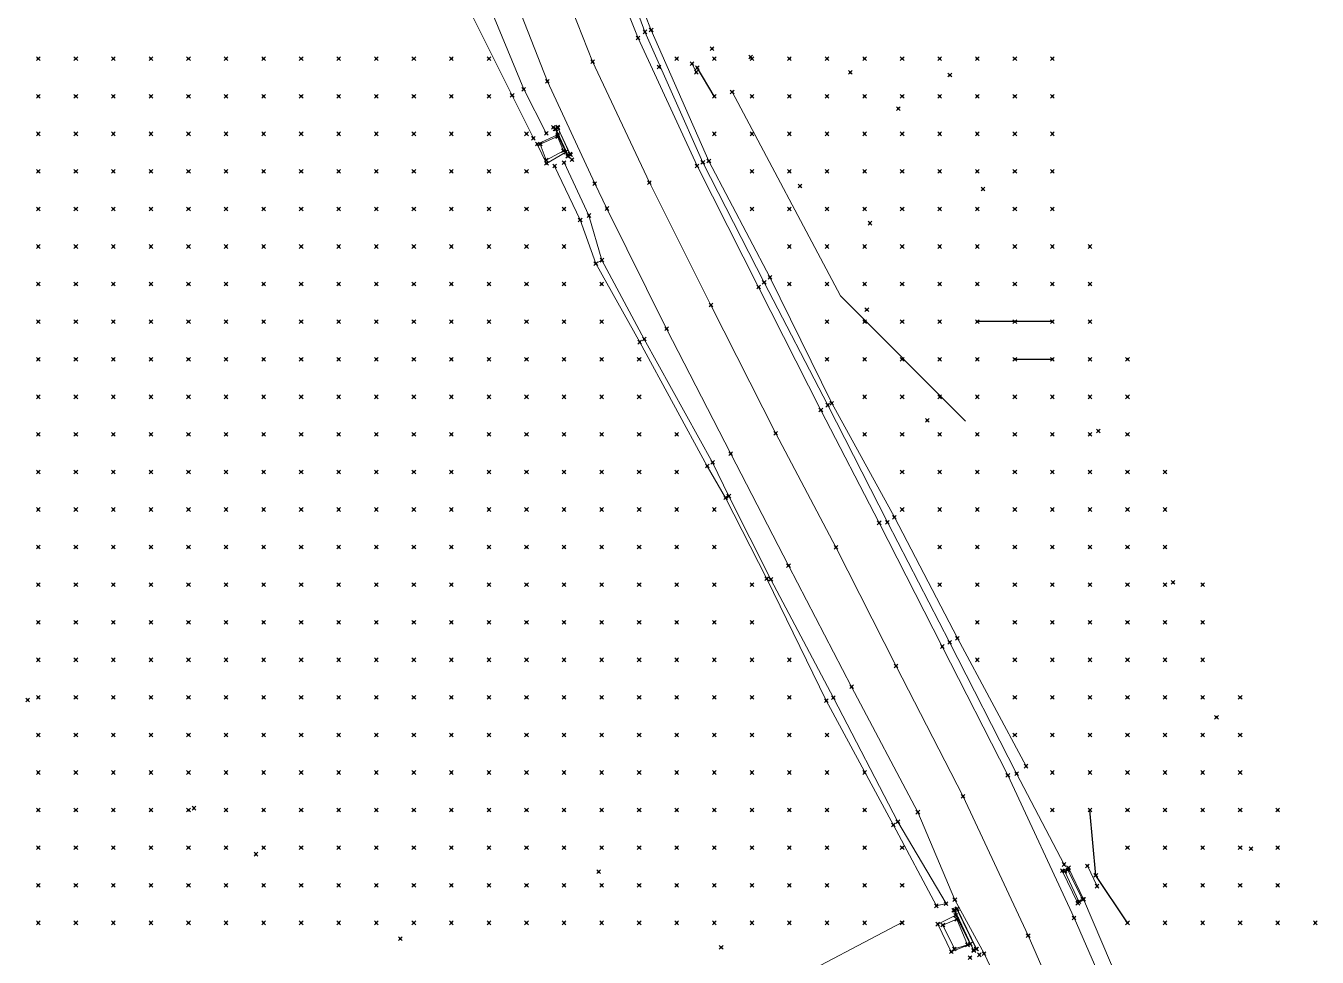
# Model space of a CAD drawing. Header units: metres. Extents: x 441556 to 446409, y 432338 to 461058.
# Drawn here: x 442453.9 to 442557, y 456191.5 to 456265.8 of the extents above; entities that cross this region are included whole.
import ezdxf

# ---------------------------------------------------------------- set-up
doc = ezdxf.new("R2010")
doc.units = ezdxf.units.M
doc.header["$MEASUREMENT"] = 0
doc.header["$PDMODE"] = 35
doc.header["$PDSIZE"] = 0.15
for name, color, linetype, lineweight in [('DTM-BRE-RevN_GRP_ CAROSABIL', 2, 'Continuous', 0), ('DTM-BRE-RevN_GRP_AX', 2, 'Continuous', 0), ('DTM-BRE-RevN_GRP_CAMERA CADERE JOS', 2, 'Continuous', 0), ('DTM-BRE-RevN_GRP_CAMERA CADERE SUS', 2, 'Continuous', 0), ('DTM-BRE-RevN_GRP_CANAL', 2, 'Continuous', 0), ('DTM-BRE-RevN_GRP_PARAPET BETON_JOS', 2, 'Continuous', 0), ('DTM-BRE-RevN_GRP_PARAPET BETON_SUS', 2, 'Continuous', 0), ('DTM-BRE-RevN_GRP_PARAPET METALIC', 2, 'Continuous', 0), ('DTM-BRE-RevN_GRP_RAU', 2, 'Continuous', 0), ('DTM-BRE-RevN_GRP_TALUZ SUS', 2, 'Continuous', 0), ('DTM-BRE-RevN_GRP_ZID SPRIJIN JOS', 2, 'Continuous', 0), ('DTM-BRE-RevN_GRP_ZID SPRIJIN SUS', 2, 'Continuous', 0), ('DTM-BRE-RevN_YP_RevG', 1, 'Continuous', 0), ('DTM-BRE-RevN_YP_RevK_0YP', 1, 'Continuous', 0), ('DTM-BRE-RevN_YP_RevN', 1, 'Continuous', 30), ('DTM-NOK-RevN_LIDAR_co_lidar', 91, 'Continuous', 0), ('DTM-NOK-RevN_RTK', 32, 'Continuous', 0)]:
    doc.layers.add(name, color=color, linetype=linetype, lineweight=lineweight)

msp = doc.modelspace()

# ---------------------------------------------------------------- linework, layer by layer
at = {"layer": 'DTM-BRE-RevN_GRP_ CAROSABIL'}
for p, q in [((442498.907, 456274.637, 363.3980102539062), (442502.794, 456264.861, 363.3219909667969)), ((442491.318, 456272.222, 363.8479919433594), (442495.557, 456261.395, 363.7239990234375)), ((442502.794, 456264.861, 363.3219909667969), (442507.507, 456254.646, 363.3150024414062)), ((442495.557, 456261.395, 363.7239990234375), (442499.336, 456253.239, 363.6849975585938)), ((442507.507, 456254.646, 363.3150024414062), (442512.42, 456244.984, 363.364013671875)), ((442499.336, 456253.239, 363.6849975585938), (442500.313, 456251.254, 363.6589965820312)), ((442500.313, 456251.254, 363.6589965820312), (442505.078, 456241.654, 363.5289916992188)), ((442512.42, 456244.984, 363.364013671875), (442517.391, 456235.158, 363.3909912109375)), ((442505.078, 456241.654, 363.5289916992188), (442510.2, 456231.673, 363.4760131835938)), ((442517.391, 456235.158, 363.3909912109375), (442522.05, 456226.156, 363.3819885253906)), ((442510.2, 456231.673, 363.4760131835938), (442514.815, 456222.746, 363.4200134277344)), ((442522.05, 456226.156, 363.3819885253906), (442527.092, 456216.288, 363.3349914550781)), ((442514.815, 456222.746, 363.4200134277344), (442519.85, 456213.071, 363.3569946289062)), ((442527.092, 456216.288, 363.3349914550781), (442532.327, 456206.001, 363.3980102539062)), ((442519.85, 456213.071, 363.3569946289062), (442525.141, 456203.063, 363.2669982910156)), ((442532.327, 456206.001, 363.3980102539062), (442537.616, 456194.613, 363.4039916992188)), ((442525.141, 456203.063, 363.2669982910156), (442528.094, 456196.075, 363.2420043945312)), ((442528.094, 456196.075, 363.2420043945312), (442530.431, 456191.77, 363.4039916992188)), ((442537.616, 456194.613, 363.4039916992188), (442542.197, 456184.176, 363.47900390625)), ((442530.431, 456191.77, 363.4039916992188), (442535.525, 456181.221, 363.2799987792969))]:
    msp.add_line(p, q, dxfattribs=at)
at = {"layer": 'DTM-BRE-RevN_GRP_AX'}
for p, q in [((442499.169, 456262.978, 363.5020141601562), (442495.009, 456273.537, 363.6329956054688)), ((442503.704, 456253.314, 363.5069885253906), (442499.169, 456262.978, 363.5020141601562)), ((442508.617, 456243.54, 363.4580078125), (442503.704, 456253.314, 363.5069885253906)), ((442513.791, 456233.3, 363.39599609375), (442508.617, 456243.54, 363.4580078125)), ((442518.602, 456224.21, 363.4039916992188), (442513.791, 456233.3, 363.39599609375)), ((442523.401, 456214.725, 363.3479919433594), (442518.602, 456224.21, 363.4039916992188)), ((442528.748, 456204.319, 363.3320007324219), (442523.401, 456214.725, 363.3479919433594)), ((442533.953, 456193.209, 363.2890014648438), (442528.748, 456204.319, 363.3320007324219)), ((442538.565, 456182.659, 363.3489990234375), (442533.953, 456193.209, 363.2890014648438))]:
    msp.add_line(p, q, dxfattribs=at)
at = {"layer": 'DTM-BRE-RevN_GRP_CAMERA CADERE JOS'}
for p, q in [((442494.991, 456256.396, 361.5), (442496.37, 456257, 361.7279968261719)), ((442496.37, 456257, 361.7279968261719), (442496.843, 456255.863, 361.8919982910156)), ((442495.471, 456255.111, 362.1189880371094), (442494.991, 456256.396, 361.5)), ((442496.843, 456255.863, 361.8919982910156), (442495.471, 456255.111, 362.1189880371094)), ((442527.133, 456194.05, 361.31201171875), (442528.247, 456194.52, 361.2860107421875)), ((442528.058, 456192.146, 361.1050109863281), (442527.133, 456194.05, 361.31201171875)), ((442528.247, 456194.52, 361.2860107421875), (442529.105, 456192.469, 360.9440002441406)), ((442529.105, 456192.469, 360.9440002441406), (442528.058, 456192.146, 361.1050109863281))]:
    msp.add_line(p, q, dxfattribs=at)
at = {"layer": 'DTM-BRE-RevN_GRP_CAMERA CADERE SUS'}
for p, q in [((442494.749, 456256.395, 363.2869873046875), (442496.3733452903, 456257.1423649826, 363.5799865722656)), ((442496.3733452903, 456257.1423649826, 363.5799865722656), (442497.025, 456255.749, 363.5639953613281)), ((442495.484, 456254.852, 363.35400390625), (442494.749, 456256.395, 363.2869873046875)), ((442497.025, 456255.749, 363.5639953613281), (442495.484, 456254.852, 363.35400390625)), ((442526.7290000001, 456194.12, 363.2219848632812), (442528.17, 456194.829, 363.0239868164062)), ((442527.812, 456191.919, 363.093994140625), (442526.7290000001, 456194.12, 363.2219848632812)), ((442528.17, 456194.829, 363.0239868164062), (442529.325, 456192.536, 363.0190124511719)), ((442529.325, 456192.536, 363.0190124511719), (442527.812, 456191.919, 363.093994140625))]:
    msp.add_line(p, q, dxfattribs=at)
at = {"layer": 'DTM-BRE-RevN_GRP_CANAL'}
for p, q in [((442507.112, 456262.812, 361.8380126953125), (442507.447, 456262.132, 361.8789978027344)), ((442539.4555, 456197.1542, 361.6329956054688), (442538.6835, 456198.7722, 361.614013671875))]:
    msp.add_line(p, q, dxfattribs=at)
at = {"layer": 'DTM-BRE-RevN_GRP_PARAPET BETON_JOS'}
for p, q in [((442496.178, 456257.606, 363.6050109863281), (442496.373, 456257.757, 363.5880126953125)), ((442497.192, 456255.414, 363.5759887695312), (442496.178, 456257.606, 363.6050109863281)), ((442496.373, 456257.757, 363.5880126953125), (442497.401, 456255.544, 363.6839904785156)), ((442497.401, 456255.544, 363.6839904785156), (442497.192, 456255.414, 363.5759887695312)), ((442536.673, 456198.381, 363.4989929199219), (442537.17, 456198.629, 363.5790100097656)), ((442537.916, 456195.784, 363.4779968261719), (442536.673, 456198.381, 363.4989929199219)), ((442537.17, 456198.629, 363.5790100097656), (442538.365, 456196.107, 363.5690002441406)), ((442538.365, 456196.107, 363.5690002441406), (442537.916, 456195.784, 363.4779968261719)), ((442528.006, 456195.23, 363.0379943847656), (442528.291, 456195.346, 363.2470092773438)), ((442529.611, 456192.004, 363.0480041503906), (442528.006, 456195.23, 363.0379943847656)), ((442528.291, 456195.346, 363.2470092773438), (442529.826, 456192.141, 363.1889953613281)), ((442529.826, 456192.141, 363.1889953613281), (442529.611, 456192.004, 363.0480041503906))]:
    msp.add_line(p, q, dxfattribs=at)
at = {"layer": 'DTM-BRE-RevN_GRP_PARAPET BETON_SUS'}
for p, q in [((442496.238, 456257.601, 364.031005859375), (442496.394, 456257.693, 363.9750061035156)), ((442497.206, 456255.486, 364.0639953613281), (442496.238, 456257.601, 364.031005859375)), ((442496.394, 456257.693, 363.9750061035156), (442497.3585298066, 456255.5881000514, 364.0669860839844)), ((442497.3585298066, 456255.5881000514, 364.0669860839844), (442497.206, 456255.486, 364.0639953613281)), ((442536.879, 456198.336, 363.9710083007812), (442537.13, 456198.47, 363.9230041503906)), ((442538.008, 456195.925, 364.010009765625), (442536.879, 456198.336, 363.9710083007812)), ((442537.13, 456198.47, 363.9230041503906), (442538.3005334557, 456196.0972506114, 363.9660034179688)), ((442538.3005334557, 456196.0972506114, 363.9660034179688), (442538.008, 456195.925, 364.010009765625)), ((442528.0874623026, 456195.2335808885, 363.593994140625), (442528.253, 456195.329, 363.572998046875)), ((442529.591, 456192.052, 363.5639953613281), (442528.0874623026, 456195.2335808885, 363.593994140625)), ((442528.253, 456195.329, 363.572998046875), (442529.797, 456192.1420000001, 363.5950012207031)), ((442529.797, 456192.1420000001, 363.5950012207031), (442529.591, 456192.052, 363.5639953613281))]:
    msp.add_line(p, q, dxfattribs=at)
at = {"layer": 'DTM-BRE-RevN_GRP_PARAPET METALIC'}
for p, q in [((442499.873, 456274.886, 363.3590087890625), (442503.344, 456265.352, 363.31298828125)), ((442503.344, 456265.352, 363.31298828125), (442507.97, 456254.929, 363.3380126953125)), ((442507.97, 456254.929, 363.3380126953125), (442512.867, 456245.356, 363.3489990234375)), ((442512.867, 456245.356, 363.3489990234375), (442517.945, 456235.553, 363.3529968261719)), ((442517.945, 456235.553, 363.3529968261719), (442522.705, 456226.204, 363.3320007324219)), ((442522.705, 456226.204, 363.3320007324219), (442527.681, 456216.619, 363.43701171875)), ((442527.681, 456216.619, 363.43701171875), (442533.024, 456206.139, 363.4880065917969)), ((442533.024, 456206.139, 363.4880065917969), (442536.814, 456198.883, 363.5289916992188))]:
    msp.add_line(p, q, dxfattribs=at)
at = {"layer": 'DTM-BRE-RevN_GRP_RAU'}
msp.add_line((442523.873, 456194.244, 366.4070129394531), (442512.403, 456188.244, 376.6700134277344), dxfattribs=at)
at = {"layer": 'DTM-BRE-RevN_GRP_TALUZ SUS'}
for p, q in [((442500.146, 456274.896, 363.3330078125), (442503.843, 456265.492, 363.2160034179688)), ((442503.843, 456265.492, 363.2160034179688), (442508.447, 456255.034, 363.2669982910156)), ((442508.447, 456255.034, 363.2669982910156), (442513.328, 456245.766, 363.2489929199219)), ((442513.328, 456245.766, 363.2489929199219), (442518.262, 456235.702, 363.3290100097656)), ((442518.262, 456235.702, 363.3290100097656), (442523.264, 456226.6040000001, 363.3039855957031)), ((442523.264, 456226.6040000001, 363.3039855957031), (442528.294, 456216.947, 363.3179931640625)), ((442528.294, 456216.947, 363.3179931640625), (442533.785, 456206.7290000001, 363.4490051269531))]:
    msp.add_line(p, q, dxfattribs=at)
at = {"layer": 'DTM-BRE-RevN_GRP_ZID SPRIJIN JOS'}
for p, q in [((442503.295, 456240.826, 363.4960021972656), (442499.912, 456247.124, 363.3039855957031)), ((442508.754, 456230.983, 363.43701171875), (442503.295, 456240.826, 363.4960021972656)), ((442510.044, 456228.286, 363.4389953613281), (442508.754, 456230.983, 363.43701171875))]:
    msp.add_line(p, q, dxfattribs=at)
at = {"layer": 'DTM-BRE-RevN_GRP_ZID SPRIJIN SUS'}
for p, q in [((442502.931, 456240.581, 364.6659851074219), (442499.425, 456246.849, 364.6390075683594)), ((442508.322, 456230.694, 364.7070007324219), (442502.931, 456240.581, 364.6659851074219)), ((442509.786, 456228.16, 364.2969970703125), (442508.322, 456230.694, 364.7070007324219))]:
    msp.add_line(p, q, dxfattribs=at)
at = {"layer": 'DTM-BRE-RevN_YP_RevG'}
for p, q in [((442518.955, 456244.283, 360.788), (442510.314, 456260.558, 360.7239990234375)), ((442528.953, 456234.286, 360.308), (442518.955, 456244.283, 360.788))]:
    msp.add_line(p, q, dxfattribs=at)
at = {"layer": 'DTM-BRE-RevN_YP_RevK_0YP'}
for p, q in [((442489.29, 456271.457, 363.7309875488281), (442493.668, 456260.7670000001, 363.5270080566406)), ((442492.748, 456260.285, 364.1600036621094), (442487.691, 456270.393, 363.7529907226562)), ((442494.443, 456256.862, 363.5920104980469), (442492.748, 456260.285, 364.1600036621094)), ((442493.668, 456260.7670000001, 363.5270080566406), (442495.47, 456257.258, 363.302001953125)), ((442496.892, 456254.915, 363.3800048828125), (442498.879, 456250.69, 363.4949951171875)), ((442498.175, 456250.335, 364.1960144042969), (442496.135, 456254.643, 363.6279907226562)), ((442499.425, 456246.849, 364.6390075683594), (442498.175, 456250.335, 364.1960144042969)), ((442498.879, 456250.69, 363.4949951171875), (442499.912, 456247.124, 363.3039855957031)), ((442499.912, 456247.124, 363.3039855957031), (442499.425, 456246.849, 364.6390075683594)), ((442513.074, 456221.699, 366.4119873046875), (442509.786, 456228.16, 364.2969970703125)), ((442510.044, 456228.286, 363.4389953613281), (442513.399, 456221.6420000001, 363.4830017089844)), ((442517.831, 456211.971, 363.9010009765625), (442513.074, 456221.699, 366.4119873046875)), ((442513.399, 456221.6420000001, 363.4830017089844), (442518.394, 456212.192, 363.2640075683594)), ((442523.189, 456202.033, 363.9779968261719), (442517.831, 456211.971, 363.9010009765625)), ((442518.394, 456212.192, 363.2640075683594), (442523.541, 456202.297, 363.1489868164062)), ((442523.541, 456202.297, 363.1489868164062), (442527.395, 456195.757, 363.0199890136719)), ((442526.623, 456195.584, 363.3210144042969), (442523.189, 456202.033, 363.9779968261719)), ((442538.365, 456196.107, 363.5690002441406), (442543.232, 456184.72, 363.7340087890625)), ((442527.395, 456195.757, 363.0199890136719), (442526.623, 456195.584, 363.3210144042969))]:
    msp.add_line(p, q, dxfattribs=at)
at = {"layer": 'DTM-BRE-RevN_YP_RevN'}
for p, q in [((442508.889, 456260.214, 361.5119934082031), (442507.526, 456262.499, 359.8619995117188)), ((442532.884, 456239.219, 360.5360107421875), (442535.883, 456239.219, 360.5769958496094))]:
    msp.add_line(p, q, dxfattribs=at)
at = {"layer": 'DTM-BRE-RevN_YP_RevN', "extrusion": (0, -1, 0), "elevation": -456242.218, "flags": 128}
msp.add_lwpolyline([(442535.883, 361.6950073242188), (442532.884, 361.8299865722656), (442529.884, 361.6300048828125)], dxfattribs=at)
at = {"layer": 'DTM-BRE-RevN_YP_RevN', "extrusion": (-0.8394312867697205, -0.2788053089765571, 0.466500497833194), "elevation": -498504.1003379285, "flags": 128}
msp.add_lwpolyline([(-293447.7537308995, 263322.4252717643), (-293452.1391712365, 263319.8295276752), (-293457.2396093438, 263322.4026730752)], dxfattribs=at)
at = {"layer": 'DTM-NOK-RevN_LIDAR_co_lidar'}
for p in [(442454.901, 456263.213, 391.9280090332031), (442457.9, 456263.213, 388.1050109863281), (442460.9, 456263.213, 385.4129943847656), (442463.899, 456263.213, 384.7749938964844), (442466.898, 456263.213, 383.7699890136719), (442469.898, 456263.213, 379.9089965820312), (442472.897, 456263.213, 377.4540100097656), (442475.896, 456263.213, 374.7539978027344), (442478.896, 456263.213, 372.156005859375), (442481.895, 456263.213, 370.3340148925781), (442484.894, 456263.213, 368.3829956054688), (442487.894, 456263.213, 366.5910034179688), (442490.893, 456263.213, 364.9760131835938), (442505.89, 456263.213, 362.3720092773438), (442508.889, 456263.213, 361.0379943847656), (442511.888, 456263.213, 360.625), (442514.888, 456263.213, 360.5350036621094), (442517.887, 456263.213, 360.4970092773438), (442520.886, 456263.213, 360.3599853515625), (442523.886, 456263.213, 360.3169860839844), (442526.885, 456263.213, 360.3359985351562), (442529.884, 456263.213, 360.3550109863281), (442532.884, 456263.213, 360.2919921875), (442535.883, 456263.213, 360.1950073242188), (442454.901, 456260.214, 396.7489929199219), (442457.9, 456260.214, 391.8529968261719), (442460.9, 456260.214, 387.3210144042969), (442463.899, 456260.214, 385.4920043945312), (442466.898, 456260.214, 384.7839965820312), (442469.898, 456260.214, 381.7449951171875), (442472.897, 456260.214, 378.7510070800781), (442475.896, 456260.214, 376.4960021972656), (442478.896, 456260.214, 374.385986328125), (442481.895, 456260.214, 372.5969848632812), (442484.894, 456260.214, 369.5650024414062), (442487.894, 456260.214, 367.3550109863281), (442490.893, 456260.214, 365.6409912109375), (442508.889, 456260.214, 361.5119934082031), (442511.888, 456260.214, 360.7659912109375), (442514.888, 456260.214, 360.5299987792969), (442517.887, 456260.214, 360.4920043945312), (442520.886, 456260.214, 360.4440002441406), (442523.886, 456260.214, 360.3819885253906), (442526.885, 456260.214, 360.3389892578125), (442529.884, 456260.214, 360.3269958496094), (442532.884, 456260.214, 360.2959899902344), (442535.883, 456260.214, 360.22900390625), (442454.901, 456257.215, 400.2219848632812), (442457.9, 456257.215, 395.3970031738281), (442460.9, 456257.215, 389.7860107421875), (442463.899, 456257.215, 386.5220031738281), (442466.898, 456257.215, 385.2449951171875), (442469.898, 456257.215, 383.7309875488281), (442472.897, 456257.215, 381.0159912109375), (442475.896, 456257.215, 379.3869934082031), (442478.896, 456257.215, 377.4750061035156), (442481.895, 456257.215, 375.2650146484375), (442484.894, 456257.215, 371.8110046386719), (442487.894, 456257.215, 368.5360107421875), (442490.893, 456257.215, 366.1430053710938), (442493.892, 456257.215, 364.1059875488281), (442508.889, 456257.215, 362.3410034179688), (442511.888, 456257.215, 361.1849975585938), (442514.888, 456257.215, 360.6369934082031), (442517.887, 456257.215, 360.5239868164062), (442520.886, 456257.215, 360.4800109863281), (442523.886, 456257.215, 360.4540100097656), (442526.885, 456257.215, 360.3689880371094), (442529.884, 456257.215, 360.3139953613281), (442532.884, 456257.215, 360.2780151367188), (442535.883, 456257.215, 360.2749938964844), (442454.901, 456254.215, 402.2980041503906), (442457.9, 456254.215, 398.125), (442460.9, 456254.215, 392.6789855957031), (442463.899, 456254.215, 388.1889953613281), (442466.898, 456254.215, 385.9750061035156), (442469.898, 456254.215, 385.0390014648438), (442472.897, 456254.215, 383.8949890136719), (442475.896, 456254.215, 382.2000122070312), (442478.896, 456254.215, 379.9030151367188), (442481.895, 456254.215, 377.3269958496094), (442484.894, 456254.215, 374.2179870605469), (442487.894, 456254.215, 370.8680114746094), (442490.893, 456254.215, 367.4719848632812), (442493.892, 456254.215, 364.8609924316406), (442511.888, 456254.215, 361.7900085449219), (442514.888, 456254.215, 360.8290100097656), (442517.887, 456254.215, 360.5660095214844), (442520.886, 456254.215, 360.4660034179688), (442523.886, 456254.215, 360.4739990234375), (442526.885, 456254.215, 360.4230041503906), (442529.884, 456254.215, 360.4140014648438), (442532.884, 456254.215, 360.6369934082031), (442535.883, 456254.215, 361.14599609375), (442454.901, 456251.216, 404.7030029296875), (442457.9, 456251.216, 401), (442460.9, 456251.216, 396.7669982910156), (442463.899, 456251.216, 391.6239929199219), (442466.898, 456251.216, 387.4620056152344), (442469.898, 456251.216, 386.0650024414062), (442472.897, 456251.216, 385.7309875488281), (442475.896, 456251.216, 384.5350036621094), (442478.896, 456251.216, 381.989990234375), (442481.895, 456251.216, 379.3609924316406), (442484.894, 456251.216, 376.8169860839844), (442487.894, 456251.216, 374.0539855957031), (442490.893, 456251.216, 370.1860046386719), (442493.892, 456251.216, 367.1690063476562), (442496.892, 456251.216, 364.9909973144531), (442511.888, 456251.216, 362.4200134277344), (442514.888, 456251.216, 361.1969909667969), (442517.887, 456251.216, 360.6530151367188), (442520.886, 456251.216, 360.4739990234375), (442523.886, 456251.216, 360.489013671875), (442526.885, 456251.216, 360.7000122070312), (442529.884, 456251.216, 361.2969970703125), (442532.884, 456251.216, 361.8619995117188), (442535.883, 456251.216, 362.5849914550781), (442454.901, 456248.217, 407.4570007324219), (442457.9, 456248.217, 403.8359985351562), (442460.9, 456248.217, 400.8800048828125), (442463.899, 456248.217, 396.5549926757812), (442466.898, 456248.217, 390.8150024414062), (442469.898, 456248.217, 387.3710021972656), (442472.897, 456248.217, 386.0929870605469), (442475.896, 456248.217, 385.9079895019531), (442478.896, 456248.217, 383.9020080566406), (442481.895, 456248.217, 381.1889953613281), (442484.894, 456248.217, 379.0039978027344), (442487.894, 456248.217, 376.1600036621094), (442490.893, 456248.217, 372.4960021972656), (442493.892, 456248.217, 369.2200012207031), (442496.892, 456248.217, 366.4049987792969), (442514.888, 456248.217, 361.7439880371094), (442517.887, 456248.217, 360.8259887695312), (442520.886, 456248.217, 360.5509948730469), (442523.886, 456248.217, 360.5669860839844), (442526.885, 456248.217, 361.1629943847656), (442529.884, 456248.217, 362.5090026855469), (442532.884, 456248.217, 363.0559997558594), (442535.883, 456248.217, 363.2330017089844), (442538.882, 456248.217, 363.0650024414062), (442454.901, 456245.217, 409.9590148925781), (442457.9, 456245.217, 405.9230041503906), (442460.9, 456245.217, 402.9570007324219), (442463.899, 456245.217, 399.6440124511719), (442466.898, 456245.217, 394.6960144042969), (442469.898, 456245.217, 389.6749877929688), (442472.897, 456245.217, 386.7229919433594), (442475.896, 456245.217, 386.2680053710938), (442478.896, 456245.217, 384.9559936523438), (442481.895, 456245.217, 382.3190002441406), (442484.894, 456245.217, 379.8420104980469), (442487.894, 456245.217, 376.6589965820312), (442490.893, 456245.217, 373.2990112304688), (442493.892, 456245.217, 370.3030090332031), (442496.892, 456245.217, 367.7980041503906), (442499.891, 456245.217, 365.2770080566406), (442514.888, 456245.217, 362.4150085449219), (442517.887, 456245.217, 361.25), (442520.886, 456245.217, 360.6759948730469), (442523.886, 456245.217, 360.6480102539062), (442526.885, 456245.217, 361.2780151367188), (442529.884, 456245.217, 362.6119995117188), (442532.884, 456245.217, 362.9649963378906), (442535.883, 456245.217, 362.7789916992188), (442538.882, 456245.217, 362.2879943847656), (442454.901, 456242.218, 411.9289855957031), (442457.9, 456242.218, 407.625), (442460.9, 456242.218, 403.56298828125), (442463.899, 456242.218, 399.7680053710938), (442466.898, 456242.218, 395.8710021972656), (442469.898, 456242.218, 391.43701171875), (442472.897, 456242.218, 387.8070068359375), (442475.896, 456242.218, 386.5700073242188), (442478.896, 456242.218, 385.5530090332031), (442481.895, 456242.218, 383.4519958496094), (442484.894, 456242.218, 380.7569885253906), (442487.894, 456242.218, 377.4769897460938), (442490.893, 456242.218, 374.2409973144531), (442493.892, 456242.218, 371.3779907226562), (442496.892, 456242.218, 368.9570007324219), (442499.891, 456242.218, 366.4599914550781), (442517.887, 456242.218, 361.9240112304688), (442520.886, 456242.218, 360.8779907226562), (442523.886, 456242.218, 360.656005859375), (442526.885, 456242.218, 360.89599609375), (442529.884, 456242.218, 361.6300048828125), (442532.884, 456242.218, 361.8299865722656), (442535.883, 456242.218, 361.6950073242188), (442538.882, 456242.218, 360.93701171875), (442454.901, 456239.219, 413.6589965820312), (442457.9, 456239.219, 409.4869995117188), (442460.9, 456239.219, 404.8160095214844), (442463.899, 456239.219, 400.5390014648438), (442466.898, 456239.219, 396.3609924316406), (442469.898, 456239.219, 391.7659912109375), (442472.897, 456239.219, 388.8689880371094), (442475.896, 456239.219, 386.7539978027344), (442478.896, 456239.219, 385.7560119628906), (442481.895, 456239.219, 384.135986328125), (442484.894, 456239.219, 381.7019958496094), (442487.894, 456239.219, 378.9309997558594), (442490.893, 456239.219, 375.864013671875), (442493.892, 456239.219, 372.8869934082031), (442496.892, 456239.219, 370.3510131835938), (442499.891, 456239.219, 367.9360046386719), (442502.89, 456239.219, 365.364013671875), (442517.887, 456239.219, 362.5639953613281), (442520.886, 456239.219, 361.3080139160156), (442523.886, 456239.219, 360.6799926757812), (442526.885, 456239.219, 360.5429992675781), (442529.884, 456239.219, 360.5429992675781), (442532.884, 456239.219, 360.5360107421875), (442535.883, 456239.219, 360.5769958496094), (442538.882, 456239.219, 360.2009887695312), (442541.882, 456239.219, 360.0870056152344), (442454.901, 456236.219, 416.0050048828125), (442457.9, 456236.219, 412.0169982910156), (442460.9, 456236.219, 407.468994140625), (442463.899, 456236.219, 403.1960144042969), (442466.898, 456236.219, 398.4989929199219), (442469.898, 456236.219, 393.697998046875), (442472.897, 456236.219, 390.2149963378906), (442475.896, 456236.219, 387.1390075683594), (442478.896, 456236.219, 385.8259887695312), (442481.895, 456236.219, 384.4169921875), (442484.894, 456236.219, 382.3619995117188), (442487.894, 456236.219, 379.93798828125), (442490.893, 456236.219, 377.5539855957031), (442493.892, 456236.219, 374.7690124511719), (442496.892, 456236.219, 372.052001953125), (442499.891, 456236.219, 369.39599609375), (442502.89, 456236.219, 366.7479858398438), (442520.886, 456236.219, 361.9590148925781), (442523.886, 456236.219, 360.8420104980469), (442526.885, 456236.219, 360.5539855957031), (442529.884, 456236.219, 360.3800048828125), (442532.884, 456236.219, 360.260986328125), (442535.883, 456236.219, 360.2699890136719), (442538.882, 456236.219, 360.0989990234375), (442541.882, 456236.219, 360.0289916992188), (442454.901, 456233.22, 417.6470031738281), (442457.9, 456233.22, 414.6839904785156), (442460.9, 456233.22, 410.7080078125), (442463.899, 456233.22, 406.4849853515625), (442466.898, 456233.22, 400.52099609375), (442469.898, 456233.22, 396.4590148925781), (442472.897, 456233.22, 392.4719848632812), (442475.896, 456233.22, 388.5769958496094), (442478.896, 456233.22, 386.1119995117188), (442481.895, 456233.22, 384.885009765625), (442484.894, 456233.22, 382.875), (442487.894, 456233.22, 380.8039855957031), (442490.893, 456233.22, 378.9299926757812), (442493.892, 456233.22, 376.3429870605469), (442496.892, 456233.22, 373.5190124511719), (442499.891, 456233.22, 370.8919982910156), (442502.89, 456233.22, 368.406005859375), (442505.89, 456233.22, 365.6430053710938), (442520.886, 456233.22, 362.6889953613281), (442523.886, 456233.22, 361.2550048828125), (442526.885, 456233.22, 360.5929870605469), (442529.884, 456233.22, 360.385009765625), (442532.884, 456233.22, 360.3940124511719), (442535.883, 456233.22, 360.3429870605469), (442538.882, 456233.22, 360.1239929199219), (442541.882, 456233.22, 359.9920043945312), (442454.901, 456230.221, 419.0010070800781), (442457.9, 456230.221, 416.864013671875), (442460.9, 456230.221, 413.6050109863281), (442463.899, 456230.221, 408.6719970703125), (442466.898, 456230.221, 403.4869995117188), (442469.898, 456230.221, 399.822998046875), (442472.897, 456230.221, 395.89599609375), (442475.896, 456230.221, 391.9410095214844), (442478.896, 456230.221, 386.7999877929688), (442481.895, 456230.221, 385.4049987792969), (442484.894, 456230.221, 384.1170043945312), (442487.894, 456230.221, 382.427001953125), (442490.893, 456230.221, 380.4729919433594), (442493.892, 456230.221, 377.5090026855469), (442496.892, 456230.221, 374.5190124511719), (442499.891, 456230.221, 371.9419860839844), (442502.89, 456230.221, 369.3720092773438), (442505.89, 456230.221, 366.6799926757812), (442523.886, 456230.221, 361.8529968261719), (442526.885, 456230.221, 360.7650146484375), (442529.884, 456230.221, 360.5079956054688), (442532.884, 456230.221, 360.864013671875), (442535.883, 456230.221, 360.8219909667969), (442538.882, 456230.221, 360.510986328125), (442541.882, 456230.221, 360.1969909667969), (442544.881, 456230.221, 359.9039916992188), (442454.901, 456227.221, 425.927001953125), (442457.9, 456227.221, 418.3599853515625), (442460.9, 456227.221, 415.3399963378906), (442463.899, 456227.221, 410.6849975585938), (442466.898, 456227.221, 405.9259948730469), (442469.898, 456227.221, 403.0249938964844), (442472.897, 456227.221, 399.6619873046875), (442475.896, 456227.221, 394.2680053710938), (442478.896, 456227.221, 388.9209899902344), (442481.895, 456227.221, 386.3089904785156), (442484.894, 456227.221, 385.302001953125), (442487.894, 456227.221, 383.8009948730469), (442490.893, 456227.221, 381.2749938964844), (442493.892, 456227.221, 378.5180053710938), (442496.892, 456227.221, 375.9360046386719), (442499.891, 456227.221, 373.4410095214844), (442502.89, 456227.221, 370.7770080566406), (442505.89, 456227.221, 368.6400146484375), (442508.889, 456227.221, 366.1210021972656), (442523.886, 456227.221, 362.5960083007812), (442526.885, 456227.221, 361.1400146484375), (442529.884, 456227.221, 360.7229919433594), (442532.884, 456227.221, 361.0419921875), (442535.883, 456227.221, 361.0960083007812), (442538.882, 456227.221, 361.1199951171875), (442541.882, 456227.221, 360.8290100097656), (442544.881, 456227.221, 360.0339965820312), (442454.901, 456224.222, 425.6069946289062), (442457.9, 456224.222, 419.8569946289062), (442460.9, 456224.222, 416.4320068359375), (442463.899, 456224.222, 412.3569946289062), (442466.898, 456224.222, 408.7349853515625), (442469.898, 456224.222, 405.9360046386719), (442472.897, 456224.222, 402.9320068359375), (442475.896, 456224.222, 395.8280029296875), (442478.896, 456224.222, 391.4719848632812), (442481.895, 456224.222, 387.8869934082031), (442484.894, 456224.222, 386.14599609375), (442487.894, 456224.222, 384.9710083007812), (442490.893, 456224.222, 383.5570068359375), (442493.892, 456224.222, 380.7219848632812), (442496.892, 456224.222, 378.1910095214844), (442499.891, 456224.222, 375.9010009765625), (442502.89, 456224.222, 373.7059936523438), (442505.89, 456224.222, 371.7369995117188), (442508.889, 456224.222, 368.5910034179688), (442526.885, 456224.222, 362.0539855957031), (442529.884, 456224.222, 360.8429870605469), (442532.884, 456224.222, 360.6719970703125), (442535.883, 456224.222, 360.89599609375), (442538.882, 456224.222, 360.9760131835938), (442541.882, 456224.222, 360.85400390625), (442544.881, 456224.222, 360.1430053710938), (442454.901, 456221.223, 428.3340148925781), (442457.9, 456221.223, 419.6969909667969), (442460.9, 456221.223, 417.5130004882812), (442463.899, 456221.223, 414.489990234375), (442466.898, 456221.223, 411.0379943847656), (442469.898, 456221.223, 408.1860046386719), (442472.897, 456221.223, 404.3049926757812), (442475.896, 456221.223, 400.5360107421875), (442478.896, 456221.223, 395.6669921875), (442481.895, 456221.223, 390.0750122070312), (442484.894, 456221.223, 387.2950134277344), (442487.894, 456221.223, 386.3250122070312), (442490.893, 456221.223, 386.364013671875), (442493.892, 456221.223, 386.6210021972656), (442496.892, 456221.223, 384.2569885253906), (442499.891, 456221.223, 382.0159912109375), (442502.89, 456221.223, 376.9620056152344), (442505.89, 456221.223, 372.510986328125), (442508.889, 456221.223, 370.1799926757812), (442511.888, 456221.223, 366.4509887695312), (442526.885, 456221.223, 362.7560119628906), (442529.884, 456221.223, 361.3309936523438), (442532.884, 456221.223, 360.5710144042969), (442535.883, 456221.223, 360.5480041503906), (442538.882, 456221.223, 360.9419860839844), (442541.882, 456221.223, 360.6900024414062), (442544.881, 456221.223, 360.0580139160156), (442547.88, 456221.223, 359.81298828125), (442454.901, 456218.223, 431.1189880371094), (442457.9, 456218.223, 422.3359985351562), (442460.9, 456218.223, 418.7040100097656), (442463.899, 456218.223, 416.9779968261719), (442466.898, 456218.223, 414.1289978027344), (442469.898, 456218.223, 411.5130004882812), (442472.897, 456218.223, 408.2820129394531), (442475.896, 456218.223, 406.0419921875), (442478.896, 456218.223, 401.8190002441406), (442481.895, 456218.223, 398.9909973144531), (442484.894, 456218.223, 389.7520141601562), (442487.894, 456218.223, 386.9710083007812), (442490.893, 456218.223, 386.64599609375), (442493.892, 456218.223, 386.8529968261719), (442496.892, 456218.223, 385.9630126953125), (442499.891, 456218.223, 383.7030029296875), (442502.89, 456218.223, 379.1510009765625), (442505.89, 456218.223, 374.1239929199219), (442508.889, 456218.223, 370.5320129394531), (442511.888, 456218.223, 367.4920043945312), (442529.884, 456218.223, 362.1629943847656), (442532.884, 456218.223, 360.7269897460938), (442535.883, 456218.223, 360.4880065917969), (442538.882, 456218.223, 360.4849853515625), (442541.882, 456218.223, 360.1310119628906), (442544.881, 456218.223, 359.9559936523438), (442547.88, 456218.223, 359.822998046875), (442454.901, 456215.224, 434.1919860839844), (442457.9, 456215.224, 426.2850036621094), (442460.9, 456215.224, 422.1069946289062), (442463.899, 456215.224, 417.25), (442466.898, 456215.224, 416.4100036621094), (442469.898, 456215.224, 414.3139953613281), (442472.897, 456215.224, 411.8039855957031), (442475.896, 456215.224, 410.1969909667969), (442478.896, 456215.224, 408.1489868164062), (442481.895, 456215.224, 405.1799926757812), (442484.894, 456215.224, 393.8609924316406), (442487.894, 456215.224, 388.1180114746094), (442490.893, 456215.224, 387.1440124511719), (442493.892, 456215.224, 387.2090148925781), (442496.892, 456215.224, 386.2030029296875), (442499.891, 456215.224, 383.2829895019531), (442502.89, 456215.224, 378.9960021972656), (442505.89, 456215.224, 374.4410095214844), (442508.889, 456215.224, 371.0660095214844), (442511.888, 456215.224, 368.3789978027344), (442514.888, 456215.224, 365.3840026855469), (442529.884, 456215.224, 362.9989929199219), (442532.884, 456215.224, 361.6969909667969), (442535.883, 456215.224, 360.6019897460938), (442538.882, 456215.224, 360.427001953125), (442541.882, 456215.224, 360.4739990234375), (442544.881, 456215.224, 360.4949951171875), (442547.88, 456215.224, 360.1610107421875), (442454.06, 456212.016, 436.3250122070312), (442454.901, 456212.225, 435.5299987792969), (442457.9, 456212.225, 432.5539855957031), (442460.9, 456212.225, 430.1400146484375), (442463.899, 456212.225, 423.3179931640625), (442466.898, 456212.225, 421.3980102539062), (442469.898, 456212.225, 417.2420043945312), (442472.897, 456212.225, 414.8770141601562), (442475.896, 456212.225, 413.0190124511719), (442478.896, 456212.225, 410.9190063476562), (442481.895, 456212.225, 409.4679870605469), (442484.894, 456212.225, 405.2219848632812), (442487.894, 456212.225, 393.3299865722656), (442490.893, 456212.225, 388.3940124511719), (442493.892, 456212.225, 387.6119995117188), (442496.892, 456212.225, 387.177001953125), (442499.891, 456212.225, 383.0369873046875), (442502.89, 456212.225, 378.3909912109375), (442505.89, 456212.225, 374.6830139160156), (442508.889, 456212.225, 371.4169921875), (442511.888, 456212.225, 368.8169860839844), (442514.888, 456212.225, 366.1990051269531), (442532.884, 456212.225, 362.6749877929688), (442535.883, 456212.225, 361.2680053710938), (442538.882, 456212.225, 360.489990234375), (442541.882, 456212.225, 360.8259887695312), (442544.881, 456212.225, 361.43701171875), (442547.88, 456212.225, 360.5050048828125), (442550.88, 456212.225, 359.8380126953125), (442454.901, 456209.225, 434.81201171875), (442457.9, 456209.225, 433.1229858398438), (442460.9, 456209.225, 431.385986328125), (442463.899, 456209.225, 428.3829956054688), (442466.898, 456209.225, 422.8359985351562), (442469.898, 456209.225, 419.22900390625), (442472.897, 456209.225, 415.6369934082031), (442475.896, 456209.225, 413.5769958496094), (442478.896, 456209.225, 410.9469909667969), (442481.895, 456209.225, 408.7059936523438), (442484.894, 456209.225, 405.5660095214844), (442487.894, 456209.225, 400.4429931640625), (442490.893, 456209.225, 391.9530029296875), (442493.892, 456209.225, 388.3999938964844), (442496.892, 456209.225, 387.4389953613281), (442499.891, 456209.225, 382.4230041503906), (442502.89, 456209.225, 377.3500061035156), (442505.89, 456209.225, 374.4230041503906), (442508.889, 456209.225, 371.9400024414062), (442511.888, 456209.225, 369.7579956054688), (442514.888, 456209.225, 367.6390075683594), (442517.887, 456209.225, 365.4490051269531), (442532.884, 456209.225, 363.2690124511719), (442535.883, 456209.225, 362.2900085449219), (442538.882, 456209.225, 360.9230041503906), (442541.882, 456209.225, 360.6220092773438), (442544.881, 456209.225, 360.7099914550781), (442547.88, 456209.225, 360.156005859375), (442550.88, 456209.225, 359.7720031738281), (442454.901, 456206.226, 433.0339965820312), (442457.9, 456206.226, 431.906005859375), (442460.9, 456206.226, 430.6239929199219), (442463.899, 456206.226, 428.7330017089844), (442466.898, 456206.226, 423.5509948730469), (442469.898, 456206.226, 420.2040100097656), (442472.897, 456206.226, 416.5119934082031), (442475.896, 456206.226, 413.7000122070312), (442478.896, 456206.226, 410.4949951171875), (442481.895, 456206.226, 407.2730102539062), (442484.894, 456206.226, 403.8320007324219), (442487.894, 456206.226, 400.4710083007812), (442490.893, 456206.226, 392.3139953613281), (442493.892, 456206.226, 388.8789978027344), (442496.892, 456206.226, 386.7869873046875), (442499.891, 456206.226, 382.7239990234375), (442502.89, 456206.226, 378.5650024414062), (442505.89, 456206.226, 375.7860107421875), (442508.889, 456206.226, 373.8150024414062), (442511.888, 456206.226, 371.4809875488281), (442514.888, 456206.226, 368.7279968261719), (442517.887, 456206.226, 366.3240051269531), (442520.886, 456206.226, 364.3250122070312), (442535.883, 456206.226, 363.1189880371094), (442538.882, 456206.226, 361.5029907226562), (442541.882, 456206.226, 360.6130065917969), (442544.881, 456206.226, 360.3320007324219), (442547.88, 456206.226, 359.9819946289062), (442550.88, 456206.226, 359.72900390625), (442454.901, 456203.227, 430.7200012207031), (442457.9, 456203.227, 429.6220092773438), (442460.9, 456203.227, 428.6530151367188), (442463.899, 456203.227, 427.2239990234375), (442466.898, 456203.227, 424.2359924316406), (442467.336, 456203.383, 425.5480041503906), (442469.898, 456203.227, 422.1759948730469), (442472.897, 456203.227, 417.3349914550781), (442475.896, 456203.227, 413.0889892578125), (442478.896, 456203.227, 409.9429931640625), (442481.895, 456203.227, 405.8919982910156), (442484.894, 456203.227, 401.9410095214844), (442487.894, 456203.227, 397.6659851074219), (442490.893, 456203.227, 391.7659912109375), (442493.892, 456203.227, 389.5010070800781), (442496.892, 456203.227, 387.8349914550781), (442499.891, 456203.227, 384.5669860839844), (442502.89, 456203.227, 380.7449951171875), (442505.89, 456203.227, 377.7929992675781), (442508.889, 456203.227, 375.6700134277344), (442511.888, 456203.227, 372.9570007324219), (442514.888, 456203.227, 369.6839904785156), (442517.887, 456203.227, 367.2680053710938), (442520.886, 456203.227, 365.2200012207031), (442535.883, 456203.227, 363.4179992675781), (442538.882, 456203.227, 361.7669982910156), (442541.882, 456203.227, 360.6260070800781), (442544.881, 456203.227, 360.2219848632812), (442547.88, 456203.227, 359.9209899902344), (442550.88, 456203.227, 359.7269897460938), (442553.879, 456203.227, 359.614013671875), (442454.901, 456200.227, 428.197998046875), (442457.9, 456200.227, 427.2569885253906), (442460.9, 456200.227, 426.4360046386719), (442463.899, 456200.227, 425.2529907226562), (442466.898, 456200.227, 423.2789916992188), (442469.898, 456200.227, 420.5700073242188), (442472.897, 456200.227, 416.6709899902344), (442475.896, 456200.227, 412.9920043945312), (442478.896, 456200.227, 409.4200134277344), (442481.895, 456200.227, 404.9240112304688), (442484.894, 456200.227, 400.6730041503906), (442487.894, 456200.227, 395.7850036621094), (442490.893, 456200.227, 391.6929931640625), (442493.892, 456200.227, 390.1799926757812), (442496.892, 456200.227, 388.9400024414062), (442499.891, 456200.227, 386.8659973144531), (442502.89, 456200.227, 384.1390075683594), (442505.89, 456200.227, 380.8980102539062), (442508.889, 456200.227, 377.2850036621094), (442511.888, 456200.227, 373.8059997558594), (442514.888, 456200.227, 370.9599914550781), (442517.887, 456200.227, 368.7040100097656), (442520.886, 456200.227, 366.6289978027344), (442523.886, 456200.227, 364.4289855957031), (442541.882, 456200.227, 360.5610046386719), (442544.881, 456200.227, 360.1900024414062), (442547.88, 456200.227, 359.9349975585938), (442550.88, 456200.227, 359.718994140625), (442553.879, 456200.227, 359.5859985351562), (442472.281, 456199.71, 417.0490112304688), (442499.649, 456198.304, 387.5969848632812), (442454.901, 456197.228, 425.5809936523438), (442457.9, 456197.228, 424.7820129394531), (442460.9, 456197.228, 424.1789855957031), (442463.899, 456197.228, 423.0989990234375), (442466.898, 456197.228, 421.6340026855469), (442469.898, 456197.228, 418.6530151367188), (442472.897, 456197.228, 415.2000122070312), (442475.896, 456197.228, 411.9469909667969), (442478.896, 456197.228, 408.6430053710938), (442481.895, 456197.228, 404.6579895019531), (442484.894, 456197.228, 399.6059875488281), (442487.894, 456197.228, 394.7739868164062), (442490.893, 456197.228, 391.7560119628906), (442493.892, 456197.228, 390.4970092773438), (442496.892, 456197.228, 389.14599609375), (442499.891, 456197.228, 387.1409912109375), (442502.89, 456197.228, 384.6820068359375), (442505.89, 456197.228, 381.81298828125), (442508.889, 456197.228, 378.510009765625), (442511.888, 456197.228, 375.1220092773438), (442514.888, 456197.228, 372.2669982910156), (442517.887, 456197.228, 370.0079956054688), (442520.886, 456197.228, 367.7789916992188), (442523.886, 456197.228, 365.4240112304688), (442544.881, 456197.228, 360.27099609375), (442547.88, 456197.228, 359.9979858398438), (442550.88, 456197.228, 359.7070007324219), (442553.879, 456197.228, 359.510009765625), (442454.901, 456194.228, 422.8510131835938), (442457.9, 456194.228, 422.2839965820312), (442460.9, 456194.228, 421.6610107421875), (442463.899, 456194.228, 420.5429992675781), (442466.898, 456194.228, 419.4949951171875), (442469.898, 456194.228, 416.8519897460938), (442472.897, 456194.228, 413.3819885253906), (442475.896, 456194.228, 410.1019897460938), (442478.896, 456194.228, 406.989990234375), (442481.895, 456194.228, 402.8559875488281), (442484.894, 456194.228, 397.6090087890625), (442487.894, 456194.228, 393.7730102539062), (442490.893, 456194.228, 391.7019958496094), (442493.892, 456194.228, 390.7760009765625), (442496.892, 456194.228, 388.6820068359375), (442499.891, 456194.228, 386.0329895019531), (442502.89, 456194.228, 383.4219970703125), (442505.89, 456194.228, 380.8489990234375), (442508.889, 456194.228, 378.2909851074219), (442511.888, 456194.228, 375.5929870605469), (442514.888, 456194.228, 372.9979858398438), (442517.887, 456194.228, 370.7430114746094), (442520.886, 456194.228, 368.3949890136719), (442523.886, 456194.228, 365.6619873046875), (442541.882, 456194.228, 361.7869873046875), (442544.881, 456194.228, 360.7690124511719), (442547.88, 456194.228, 360.0610046386719), (442550.88, 456194.228, 359.8689880371094), (442553.879, 456194.228, 359.5710144042969), (442556.878, 456194.228, 359.3309936523438), (442483.813, 456192.957, 399.4320068359375), (442509.435, 456192.268, 377.3380126953125)]:
    msp.add_point(p, dxfattribs=at)
at = {"layer": 'DTM-NOK-RevN_RTK'}
for p in [(442503.344, 456265.352, 363.31298828125), (442503.843, 456265.492, 363.2160034179688), (442502.794, 456264.861, 363.3219909667969), (442508.712, 456264.009, 360.6440124511719), (442499.169, 456262.978, 363.5020141601562), (442511.785, 456263.341, 360.3800048828125), (442504.4790000001, 456262.549, 363.3030090332031), (442507.112, 456262.812, 361.8380126953125), (442507.447, 456262.132, 361.8789978027344), (442507.526, 456262.499, 359.8619995117188), (442519.747, 456262.117, 360.2510070800781), (442495.557, 456261.395, 363.7239990234375), (442527.697, 456261.901, 360.0889892578125), (442492.748, 456260.285, 364.1600036621094), (442493.668, 456260.7670000001, 363.5270080566406), (442510.314, 456260.558, 360.7239990234375), (442523.582, 456259.2290000001, 360.2430114746094), (442494.443, 456256.862, 363.5920104980469), (442495.47, 456257.258, 363.302001953125), (442496.025, 456257.7290000001, 363.52099609375), (442496.178, 456257.606, 363.6050109863281), (442496.238, 456257.601, 364.031005859375), (442496.37, 456257, 361.7279968261719), (442496.373, 456257.757, 363.5880126953125), (442496.3733452903, 456257.1423649826, 363.5799865722656), (442496.394, 456257.693, 363.9750061035156), (442494.749, 456256.395, 363.2869873046875), (442494.991, 456256.396, 361.5), (442496.843, 456255.863, 361.8919982910156), (442495.471, 456255.111, 362.1189880371094), (442495.484, 456254.852, 363.35400390625), (442496.892, 456254.915, 363.3800048828125), (442497.025, 456255.749, 363.5639953613281), (442497.192, 456255.414, 363.5759887695312), (442497.206, 456255.486, 364.0639953613281), (442497.3585298066, 456255.5881000514, 364.0669860839844), (442497.401, 456255.544, 363.6839904785156), (442497.526, 456255.145, 363.6929931640625), (442507.97, 456254.929, 363.3380126953125), (442508.447, 456255.034, 363.2669982910156), (442496.135, 456254.643, 363.6279907226562), (442507.507, 456254.646, 363.3150024414062), (442499.336, 456253.239, 363.6849975585938), (442503.704, 456253.314, 363.5069885253906), (442515.732, 456253.04, 360.572998046875), (442530.34, 456252.799, 360.1600036621094), (442498.879, 456250.69, 363.4949951171875), (442500.313, 456251.254, 363.6589965820312), (442498.175, 456250.335, 364.1960144042969), (442521.316, 456250.083, 360.2869873046875), (442499.425, 456246.849, 364.6390075683594), (442499.912, 456247.124, 363.3039855957031), (442513.328, 456245.766, 363.2489929199219), (442512.42, 456244.984, 363.364013671875), (442512.867, 456245.356, 363.3489990234375), (442508.617, 456243.54, 363.4580078125), (442521.07, 456243.172, 360.5530090332031), (442505.078, 456241.654, 363.5289916992188), (442502.931, 456240.581, 364.6659851074219), (442503.295, 456240.826, 363.4960021972656), (442517.391, 456235.158, 363.3909912109375), (442517.945, 456235.553, 363.3529968261719), (442518.262, 456235.702, 363.3290100097656), (442525.891, 456234.34, 360.4389953613281), (442513.791, 456233.3, 363.39599609375), (442539.554, 456233.491, 359.8309936523438), (442510.2, 456231.673, 363.4760131835938), (442508.322, 456230.694, 364.7070007324219), (442508.754, 456230.983, 363.43701171875), (442509.786, 456228.16, 364.2969970703125), (442510.044, 456228.286, 363.4389953613281), (442522.05, 456226.156, 363.3819885253906), (442522.705, 456226.204, 363.3320007324219), (442523.264, 456226.6040000001, 363.3039855957031), (442518.602, 456224.21, 363.4039916992188), (442514.815, 456222.746, 363.4200134277344), (442513.074, 456221.699, 366.4119873046875), (442513.399, 456221.6420000001, 363.4830017089844), (442545.52, 456221.402, 359.6499938964844), (442527.681, 456216.619, 363.43701171875), (442528.294, 456216.947, 363.3179931640625), (442527.092, 456216.288, 363.3349914550781), (442523.401, 456214.725, 363.3479919433594), (442519.85, 456213.071, 363.3569946289062), (442517.831, 456211.971, 363.9010009765625), (442518.394, 456212.192, 363.2640075683594), (442548.99, 456210.636, 359.635009765625), (442533.785, 456206.7290000001, 363.4490051269531), (442532.327, 456206.001, 363.3980102539062), (442533.024, 456206.139, 363.4880065917969), (442528.748, 456204.319, 363.3320007324219), (442523.541, 456202.297, 363.1489868164062), (442525.141, 456203.063, 363.2669982910156), (442523.189, 456202.033, 363.9779968261719), (442551.748, 456200.145, 359.5159912109375), (442536.673, 456198.381, 363.4989929199219), (442536.814, 456198.883, 363.5289916992188), (442536.879, 456198.336, 363.9710083007812), (442537.13, 456198.47, 363.9230041503906), (442537.17, 456198.629, 363.5790100097656), (442538.6835, 456198.7722, 361.614013671875), (442539.3505, 456198.0082, 359.4909973144531), (442539.4555, 456197.1542, 361.6329956054688), (442528.094, 456196.075, 363.2420043945312), (442538.3005334557, 456196.0972506114, 363.9660034179688), (442538.365, 456196.107, 363.5690002441406), (442526.623, 456195.584, 363.3210144042969), (442527.395, 456195.757, 363.0199890136719), (442528.006, 456195.23, 363.0379943847656), (442528.0874623026, 456195.2335808885, 363.593994140625), (442528.253, 456195.329, 363.572998046875), (442528.291, 456195.346, 363.2470092773438), (442537.916, 456195.784, 363.4779968261719), (442538.008, 456195.925, 364.010009765625), (442523.873, 456194.244, 366.4070129394531), (442526.7290000001, 456194.12, 363.2219848632812), (442527.133, 456194.05, 361.31201171875), (442528.17, 456194.829, 363.0239868164062), (442528.247, 456194.52, 361.2860107421875), (442537.616, 456194.613, 363.4039916992188), (442533.953, 456193.209, 363.2890014648438), (442527.812, 456191.919, 363.093994140625), (442528.058, 456192.146, 361.1050109863281), (442529.105, 456192.469, 360.9440002441406), (442529.325, 456192.536, 363.0190124511719), (442529.591, 456192.052, 363.5639953613281), (442529.611, 456192.004, 363.0480041503906), (442529.797, 456192.1420000001, 363.5950012207031), (442529.826, 456192.141, 363.1889953613281), (442529.313, 456191.45, 362.8789978027344), (442530.055, 456191.67, 363.1919860839844), (442530.431, 456191.77, 363.4039916992188)]:
    msp.add_point(p, dxfattribs=at)

doc.saveas('drawing.dxf')
